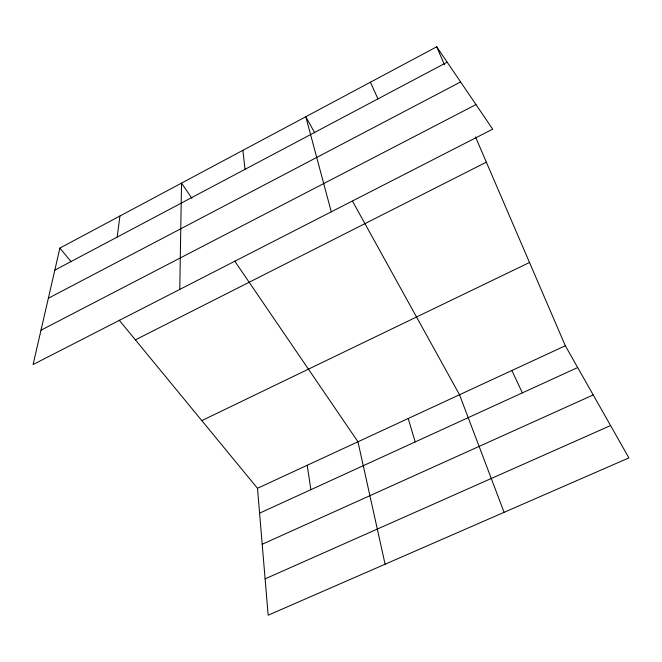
<?xml version="1.0" encoding="UTF-8"?>
<svg xmlns="http://www.w3.org/2000/svg" width="662" height="662" viewBox="0 0 662 662"><rect width="100%" height="100%" fill="white"/><g stroke="black" fill="none" stroke-linecap="round" stroke-linejoin="round"><path stroke-width="0.99" d="M179.766 289.418L181.529 183.109L191.922 198.343M117.166 237.104L119.93 216.011M59.894 248.085L33.1 364.53L492.677 129.164L436.721 46.795L59.894 248.085L71.024 261.606M54.814 270.146L447.181 62.187M48.351 298.264L460.603 81.947M41.003 330.197L475.978 104.588M135.387 339.863L486.347 162.173M201.811 420.61L529.509 262.491M257.493 488.299L565.323 345.754L628.9 457.905L268.16 615.205L257.493 488.299L119.218 320.201M259.587 513.158L577.678 367.542M262.202 544.272L593.202 394.941M265.106 578.861L610.563 425.558M234.687 261.043L357.96 441.777L385.102 564.214M314.756 132.897L305.811 116.719L331.273 211.823M352.515 201.19L459.519 394.742L504.096 512.33M511.875 370.505L522.351 392.864M370.406 82.22L377.952 98.878M436.721 46.795L444.409 64.669M475.49 136.918L565.323 345.754M408.222 418.5L415.182 441.926M307.209 465.278L310.875 489.673M242.88 150.34L245.031 169.331"/></g></svg>
